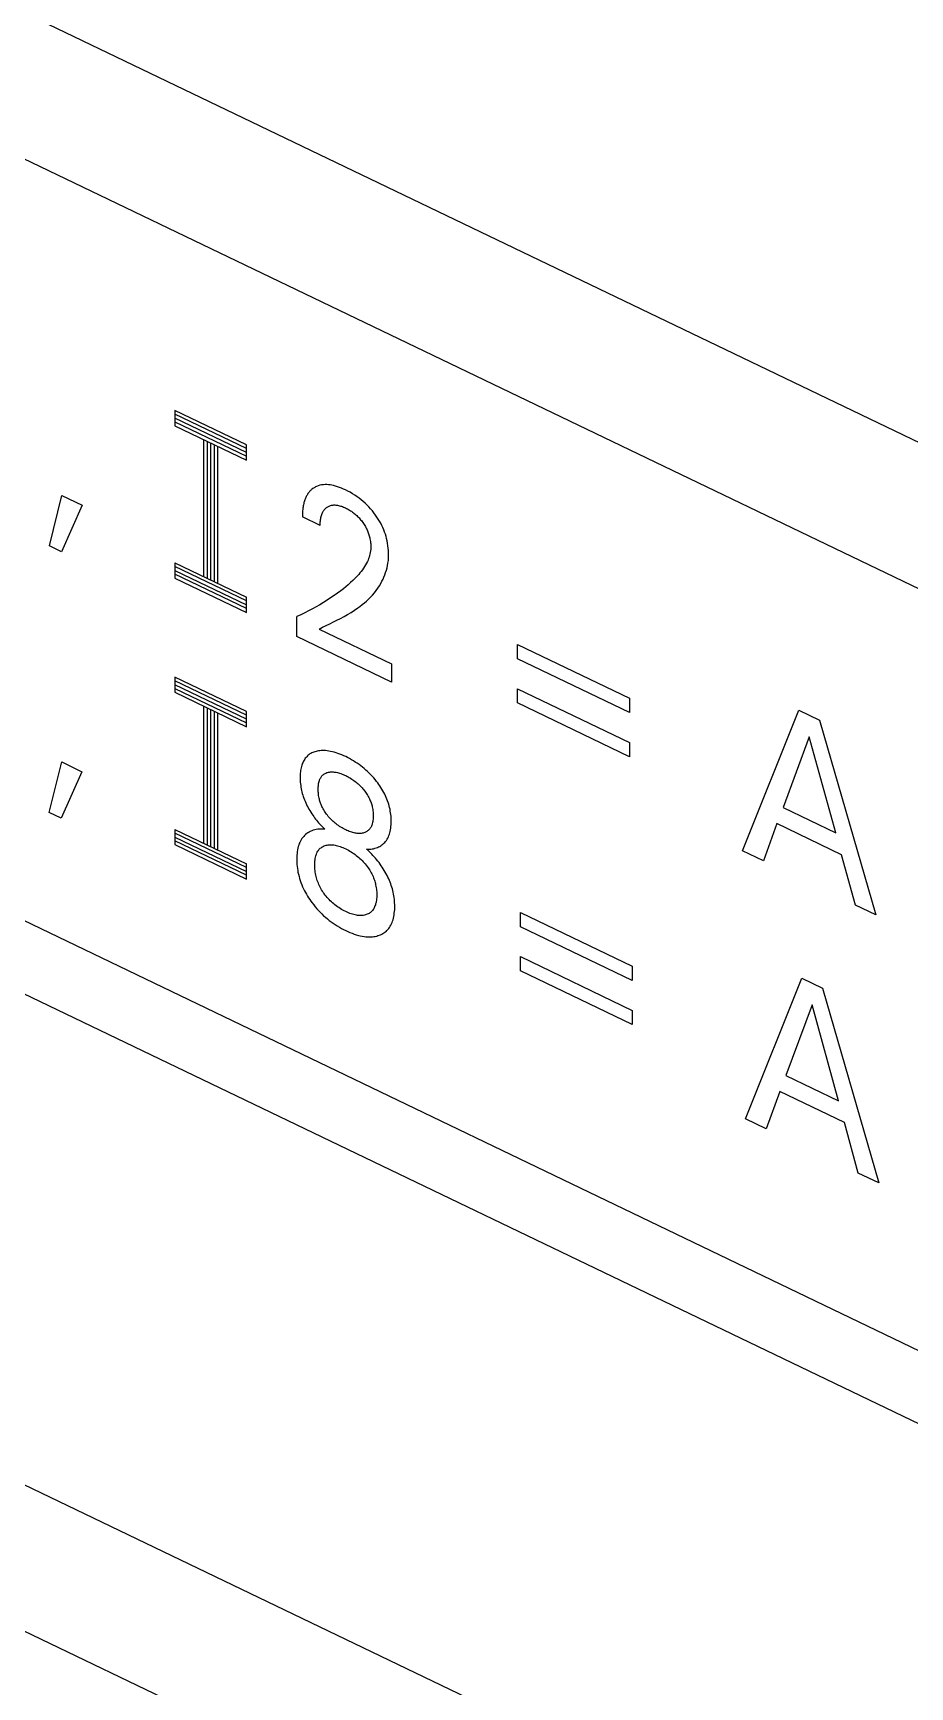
# Model space of a CAD drawing. Extents: x 0 to 420, y 0 to 297.
# Drawn here: x 181.84 to 191.23, y 162.64 to 180.36 of the extents above; entities that cross this region are included whole.
import ezdxf

# ---------------------------------------------------------------- set-up
doc = ezdxf.new("R2010")
doc.units = 0
doc.header["$LTSCALE"] = 23.1
doc.layers.add('40000_ISO', color=7, linetype='CONTINUOUS')

msp = doc.modelspace()

# ---------------------------------------------------------------- linework, layer by layer
at = {"layer": '40000_ISO', "color": 7, "linetype": 'CONTINUOUS'}
for p, q in [((210.729, 166.647), (157.318, 192.32)), ((210.089, 165.387), (156.678, 191.06)), ((210.089, 157.221), (156.678, 182.895)), ((209.769, 156.591), (156.358, 182.265)), ((151.879, 179.159), (205.29, 153.486)), ((151.239, 177.899), (204.65, 152.225)), ((183.355, 176.319), (183.355, 176.155)), ((184.124, 175.949), (183.355, 176.319)), ((184.124, 175.909), (183.355, 176.278)), ((184.124, 175.868), (183.355, 176.237)), ((183.355, 176.196), (184.124, 175.827)), ((183.355, 176.155), (184.124, 175.786)), ((183.663, 176.008), (183.663, 174.538)), ((183.701, 175.989), (183.701, 174.52)), ((183.739, 175.971), (183.739, 174.501)), ((183.778, 175.952), (183.778, 174.483)), ((183.816, 174.464), (183.816, 175.934)), ((184.124, 175.786), (184.124, 175.949)), ((184.848, 175.49), (184.84, 175.485)), ((184.856, 175.494), (184.848, 175.49)), ((184.864, 175.499), (184.856, 175.494)), ((184.872, 175.503), (184.864, 175.499)), ((184.89, 175.51), (184.872, 175.503)), ((184.909, 175.516), (184.89, 175.51)), ((184.928, 175.52), (184.909, 175.516)), ((184.948, 175.522), (184.928, 175.52)), ((184.965, 175.523), (184.948, 175.522)), ((184.983, 175.523), (184.965, 175.523)), ((185.001, 175.522), (184.983, 175.523)), ((185.02, 175.52), (185.001, 175.522)), ((185.038, 175.517), (185.02, 175.52)), ((185.057, 175.513), (185.038, 175.517)), ((185.078, 175.508), (185.057, 175.513)), ((185.099, 175.501), (185.078, 175.508)), ((185.12, 175.494), (185.099, 175.501)), ((185.141, 175.485), (185.12, 175.494)), ((182.011, 174.866), (182.145, 175.407)), ((182.145, 175.407), (182.362, 175.303)), ((184.737, 175.321), (184.734, 175.308)), ((184.739, 175.33), (184.737, 175.321)), ((184.742, 175.34), (184.739, 175.33)), ((184.745, 175.35), (184.742, 175.34)), ((184.748, 175.359), (184.745, 175.35)), ((184.752, 175.368), (184.748, 175.359)), ((184.755, 175.377), (184.752, 175.368)), ((184.759, 175.386), (184.755, 175.377)), ((184.763, 175.395), (184.759, 175.386)), ((184.767, 175.403), (184.763, 175.395)), ((184.772, 175.411), (184.767, 175.403)), ((184.776, 175.419), (184.772, 175.411)), ((184.781, 175.427), (184.776, 175.419)), ((184.787, 175.434), (184.781, 175.427)), ((184.793, 175.442), (184.787, 175.434)), ((184.799, 175.449), (184.793, 175.442)), ((184.805, 175.455), (184.799, 175.449)), ((184.812, 175.462), (184.805, 175.455)), ((184.818, 175.468), (184.812, 175.462)), ((184.825, 175.474), (184.818, 175.468)), ((184.833, 175.48), (184.825, 175.474)), ((184.84, 175.485), (184.833, 175.48)), ((185.163, 175.476), (185.141, 175.485)), ((185.184, 175.466), (185.163, 175.476)), ((185.209, 175.454), (185.184, 175.466)), ((185.234, 175.441), (185.209, 175.454)), ((185.259, 175.426), (185.234, 175.441)), ((185.283, 175.411), (185.259, 175.426)), ((185.308, 175.394), (185.283, 175.411)), ((185.33, 175.378), (185.308, 175.394)), ((185.352, 175.361), (185.33, 175.378)), ((185.373, 175.343), (185.352, 175.361)), ((185.394, 175.324), (185.373, 175.343)), ((185.415, 175.304), (185.394, 175.324)), ((182.362, 175.303), (182.14, 174.804)), ((184.723, 175.204), (184.722, 175.19)), ((184.722, 175.19), (184.722, 175.177)), ((184.913, 175.085), (184.722, 175.177)), ((184.724, 175.231), (184.723, 175.217)), ((184.723, 175.217), (184.723, 175.204)), ((184.725, 175.244), (184.724, 175.231)), ((184.726, 175.257), (184.725, 175.244)), ((184.728, 175.27), (184.726, 175.257)), ((184.73, 175.283), (184.728, 175.27)), ((184.732, 175.296), (184.73, 175.283)), ((184.734, 175.308), (184.732, 175.296)), ((184.914, 175.124), (184.915, 175.136)), ((184.915, 175.136), (184.917, 175.149)), ((184.917, 175.149), (184.919, 175.161)), ((184.919, 175.161), (184.921, 175.172)), ((184.921, 175.172), (184.924, 175.183)), ((184.924, 175.183), (184.926, 175.193)), ((184.926, 175.193), (184.93, 175.203)), ((184.93, 175.203), (184.933, 175.212)), ((184.933, 175.212), (184.937, 175.221)), ((184.937, 175.221), (184.941, 175.23)), ((184.941, 175.23), (184.946, 175.238)), ((184.946, 175.238), (184.951, 175.246)), ((184.951, 175.246), (184.956, 175.253)), ((184.956, 175.253), (184.962, 175.26)), ((184.962, 175.26), (184.968, 175.266)), ((184.968, 175.266), (184.974, 175.272)), ((184.974, 175.272), (184.981, 175.277)), ((184.981, 175.277), (184.987, 175.282)), ((184.987, 175.282), (184.995, 175.286)), ((184.995, 175.286), (185.002, 175.29)), ((185.002, 175.29), (185.009, 175.294)), ((185.009, 175.294), (185.017, 175.297)), ((185.017, 175.297), (185.025, 175.299)), ((185.025, 175.299), (185.034, 175.302)), ((185.034, 175.302), (185.042, 175.303)), ((185.042, 175.303), (185.051, 175.304)), ((185.051, 175.304), (185.06, 175.305)), ((185.06, 175.305), (185.07, 175.305)), ((185.07, 175.305), (185.079, 175.304)), ((185.079, 175.304), (185.088, 175.303)), ((185.088, 175.303), (185.098, 175.302)), ((185.098, 175.302), (185.108, 175.3)), ((185.108, 175.3), (185.119, 175.297)), ((185.119, 175.297), (185.129, 175.294)), ((185.129, 175.294), (185.14, 175.291)), ((185.14, 175.291), (185.151, 175.287)), ((185.151, 175.287), (185.162, 175.283)), ((185.162, 175.283), (185.173, 175.278)), ((185.173, 175.278), (185.184, 175.273)), ((185.184, 175.273), (185.195, 175.268)), ((185.195, 175.268), (185.205, 175.262)), ((185.205, 175.262), (185.216, 175.256)), ((185.216, 175.256), (185.227, 175.25)), ((185.227, 175.25), (185.237, 175.243)), ((185.237, 175.243), (185.248, 175.237)), ((185.248, 175.237), (185.258, 175.229)), ((185.258, 175.229), (185.268, 175.222)), ((185.268, 175.222), (185.277, 175.215)), ((185.277, 175.215), (185.286, 175.208)), ((185.286, 175.208), (185.295, 175.2)), ((185.295, 175.2), (185.304, 175.192)), ((185.304, 175.192), (185.313, 175.183)), ((185.313, 175.183), (185.322, 175.174)), ((185.322, 175.174), (185.33, 175.166)), ((185.33, 175.166), (185.338, 175.157)), ((185.338, 175.157), (185.346, 175.147)), ((185.346, 175.147), (185.354, 175.138)), ((185.354, 175.138), (185.362, 175.128)), ((185.435, 175.284), (185.415, 175.304)), ((185.453, 175.264), (185.435, 175.284)), ((185.472, 175.242), (185.453, 175.264)), ((185.489, 175.22), (185.472, 175.242)), ((185.506, 175.197), (185.489, 175.22)), ((185.521, 175.176), (185.506, 175.197)), ((185.535, 175.154), (185.521, 175.176)), ((185.548, 175.131), (185.535, 175.154)), ((184.913, 175.098), (184.914, 175.111)), ((184.913, 175.085), (184.913, 175.098)), ((184.914, 175.111), (184.914, 175.124)), ((185.362, 175.128), (185.369, 175.118)), ((185.369, 175.118), (185.376, 175.108)), ((185.376, 175.108), (185.383, 175.097)), ((185.383, 175.097), (185.39, 175.086)), ((185.39, 175.086), (185.397, 175.075)), ((185.397, 175.075), (185.403, 175.063)), ((185.403, 175.063), (185.409, 175.051)), ((185.409, 175.051), (185.415, 175.04)), ((185.415, 175.04), (185.42, 175.028)), ((185.42, 175.028), (185.424, 175.017)), ((185.424, 175.017), (185.428, 175.006)), ((185.428, 175.006), (185.432, 174.996)), ((185.432, 174.996), (185.435, 174.985)), ((185.435, 174.985), (185.439, 174.974)), ((185.439, 174.974), (185.441, 174.963)), ((185.441, 174.963), (185.444, 174.953)), ((185.561, 175.109), (185.548, 175.131)), ((185.573, 175.086), (185.561, 175.109)), ((185.584, 175.063), (185.573, 175.086)), ((185.594, 175.039), (185.584, 175.063)), ((185.603, 175.015), (185.594, 175.039)), ((185.611, 174.991), (185.603, 175.015)), ((185.618, 174.968), (185.611, 174.991)), ((185.625, 174.944), (185.618, 174.968)), ((182.14, 174.804), (182.011, 174.866)), ((185.446, 174.779), (185.442, 174.762)), ((185.444, 174.953), (185.446, 174.942)), ((185.446, 174.942), (185.449, 174.928)), ((185.45, 174.796), (185.446, 174.779)), ((185.449, 174.928), (185.451, 174.915)), ((185.452, 174.813), (185.45, 174.796)), ((185.451, 174.915), (185.453, 174.901)), ((185.454, 174.831), (185.452, 174.813)), ((185.453, 174.901), (185.454, 174.888)), ((185.454, 174.888), (185.455, 174.875)), ((185.455, 174.85), (185.454, 174.831)), ((185.455, 174.875), (185.455, 174.862)), ((185.455, 174.862), (185.455, 174.85)), ((185.63, 174.92), (185.625, 174.944)), ((185.635, 174.894), (185.63, 174.92)), ((185.639, 174.868), (185.635, 174.894)), ((185.642, 174.843), (185.639, 174.868)), ((185.645, 174.817), (185.642, 174.843)), ((185.646, 174.793), (185.645, 174.817)), ((185.646, 174.768), (185.646, 174.793)), ((183.355, 174.686), (183.355, 174.522)), ((183.355, 174.686), (184.124, 174.316)), ((184.124, 174.276), (183.355, 174.645)), ((183.355, 174.604), (184.124, 174.235)), ((185.365, 174.609), (185.352, 174.592)), ((185.377, 174.626), (185.365, 174.609)), ((185.389, 174.644), (185.377, 174.626)), ((185.399, 174.662), (185.389, 174.644)), ((185.41, 174.681), (185.399, 174.662)), ((185.419, 174.7), (185.41, 174.681)), ((185.426, 174.715), (185.419, 174.7)), ((185.432, 174.73), (185.426, 174.715)), ((185.437, 174.746), (185.432, 174.73)), ((185.442, 174.762), (185.437, 174.746)), ((185.614, 174.58), (185.622, 174.605)), ((185.622, 174.605), (185.629, 174.63)), ((185.629, 174.63), (185.634, 174.656)), ((185.634, 174.656), (185.639, 174.683)), ((185.639, 174.683), (185.643, 174.711)), ((185.643, 174.711), (185.645, 174.739)), ((185.645, 174.739), (185.646, 174.768)), ((184.124, 174.194), (183.355, 174.563)), ((183.355, 174.522), (184.124, 174.153)), ((185.187, 174.428), (185.161, 174.406)), ((185.214, 174.45), (185.187, 174.428)), ((185.239, 174.473), (185.214, 174.45)), ((185.264, 174.496), (185.239, 174.473)), ((185.289, 174.52), (185.264, 174.496)), ((185.312, 174.546), (185.289, 174.52)), ((185.326, 174.561), (185.312, 174.546)), ((185.339, 174.576), (185.326, 174.561)), ((185.352, 174.592), (185.339, 174.576)), ((185.53, 174.412), (185.547, 174.438)), ((185.547, 174.438), (185.563, 174.465)), ((185.563, 174.465), (185.575, 174.487)), ((185.575, 174.487), (185.586, 174.509)), ((185.586, 174.509), (185.596, 174.532)), ((185.596, 174.532), (185.605, 174.555)), ((185.605, 174.555), (185.614, 174.58)), ((184.124, 174.153), (184.124, 174.316)), ((184.949, 174.26), (184.91, 174.236)), ((184.988, 174.284), (184.949, 174.26)), ((185.025, 174.308), (184.988, 174.284)), ((185.062, 174.333), (185.025, 174.308)), ((185.098, 174.359), (185.062, 174.333)), ((185.134, 174.385), (185.098, 174.359)), ((185.161, 174.406), (185.134, 174.385)), ((185.363, 174.237), (185.386, 174.256)), ((185.386, 174.256), (185.409, 174.275)), ((185.409, 174.275), (185.431, 174.296)), ((185.431, 174.296), (185.452, 174.317)), ((185.452, 174.317), (185.473, 174.339)), ((185.473, 174.339), (185.493, 174.362)), ((185.493, 174.362), (185.512, 174.387)), ((185.512, 174.387), (185.53, 174.412)), ((184.705, 174.129), (184.662, 174.11)), ((184.662, 173.894), (184.662, 174.11)), ((184.747, 174.149), (184.705, 174.129)), ((184.789, 174.17), (184.747, 174.149)), ((184.83, 174.192), (184.789, 174.17)), ((184.871, 174.214), (184.83, 174.192)), ((184.91, 174.236), (184.871, 174.214)), ((185.054, 174.051), (185.092, 174.07)), ((185.092, 174.07), (185.13, 174.09)), ((185.13, 174.09), (185.168, 174.111)), ((185.168, 174.111), (185.206, 174.132)), ((185.206, 174.132), (185.243, 174.154)), ((185.243, 174.154), (185.279, 174.177)), ((185.279, 174.177), (185.315, 174.201)), ((185.315, 174.201), (185.339, 174.218)), ((185.339, 174.218), (185.363, 174.237)), ((185.676, 173.407), (184.662, 173.894)), ((184.901, 173.975), (184.939, 173.994)), ((184.901, 173.975), (185.676, 173.603)), ((184.939, 173.994), (185.015, 174.032)), ((185.015, 174.032), (185.054, 174.051)), ((187.028, 173.657), (187.028, 173.81)), ((187.028, 173.81), (188.227, 173.234)), ((185.676, 173.603), (185.676, 173.407)), ((188.227, 173.081), (187.028, 173.657)), ((183.355, 173.461), (183.355, 173.298)), ((184.124, 173.092), (183.355, 173.461)), ((184.124, 173.051), (183.355, 173.42)), ((184.124, 173.01), (183.355, 173.379)), ((183.355, 173.339), (184.124, 172.969)), ((183.355, 173.298), (184.124, 172.928)), ((187.028, 173.183), (187.028, 173.336)), ((187.028, 173.336), (188.227, 172.76)), ((188.227, 172.607), (187.028, 173.183)), ((188.227, 173.234), (188.227, 173.081)), ((183.663, 173.15), (183.663, 171.68)), ((183.701, 173.131), (183.701, 171.662)), ((183.739, 173.113), (183.739, 171.643)), ((183.778, 173.095), (183.778, 171.625)), ((183.816, 171.606), (183.816, 173.076)), ((184.124, 172.928), (184.124, 173.092)), ((189.438, 171.598), (190.042, 173.105)), ((190.042, 173.105), (190.263, 172.998)), ((190.263, 172.998), (190.866, 170.912)), ((184.834, 172.652), (184.823, 172.647)), ((184.845, 172.656), (184.834, 172.652)), ((184.856, 172.66), (184.845, 172.656)), ((184.869, 172.663), (184.856, 172.66)), ((184.882, 172.666), (184.869, 172.663)), ((184.895, 172.669), (184.882, 172.666)), ((184.909, 172.671), (184.895, 172.669)), ((184.923, 172.672), (184.909, 172.671)), ((184.938, 172.673), (184.923, 172.672)), ((184.952, 172.673), (184.938, 172.673)), ((184.97, 172.672), (184.952, 172.673)), ((184.988, 172.67), (184.97, 172.672)), ((185.006, 172.668), (184.988, 172.67)), ((185.025, 172.664), (185.006, 172.668)), ((185.043, 172.66), (185.025, 172.664)), ((185.062, 172.655), (185.043, 172.66)), ((185.083, 172.649), (185.062, 172.655)), ((188.227, 172.76), (188.227, 172.607)), ((190.153, 172.819), (189.872, 172.062)), ((190.436, 171.791), (190.153, 172.819)), ((182.008, 172.009), (182.143, 172.551)), ((182.143, 172.551), (182.359, 172.446)), ((184.706, 172.474), (184.703, 172.46)), ((184.708, 172.488), (184.706, 172.474)), ((184.712, 172.502), (184.708, 172.488)), ((184.716, 172.515), (184.712, 172.502)), ((184.72, 172.527), (184.716, 172.515)), ((184.724, 172.539), (184.72, 172.527)), ((184.729, 172.55), (184.724, 172.539)), ((184.735, 172.56), (184.729, 172.55)), ((184.74, 172.571), (184.735, 172.56)), ((184.747, 172.581), (184.74, 172.571)), ((184.753, 172.59), (184.747, 172.581)), ((184.761, 172.599), (184.753, 172.59)), ((184.768, 172.607), (184.761, 172.599)), ((184.776, 172.615), (184.768, 172.607)), ((184.785, 172.623), (184.776, 172.615)), ((184.794, 172.629), (184.785, 172.623)), ((184.803, 172.636), (184.794, 172.629)), ((184.813, 172.642), (184.803, 172.636)), ((184.823, 172.647), (184.813, 172.642)), ((185.103, 172.642), (185.083, 172.649)), ((185.124, 172.635), (185.103, 172.642)), ((185.145, 172.626), (185.124, 172.635)), ((185.165, 172.617), (185.145, 172.626)), ((185.186, 172.608), (185.165, 172.617)), ((185.207, 172.597), (185.186, 172.608)), ((185.228, 172.587), (185.207, 172.597)), ((185.248, 172.575), (185.228, 172.587)), ((185.269, 172.563), (185.248, 172.575)), ((185.289, 172.55), (185.269, 172.563)), ((185.31, 172.536), (185.289, 172.55)), ((185.329, 172.523), (185.31, 172.536)), ((185.347, 172.509), (185.329, 172.523)), ((185.366, 172.495), (185.347, 172.509)), ((185.384, 172.48), (185.366, 172.495)), ((185.402, 172.464), (185.384, 172.48)), ((182.359, 172.446), (182.137, 171.947)), ((184.699, 172.415), (184.698, 172.4)), ((184.698, 172.4), (184.698, 172.384)), ((184.698, 172.384), (184.698, 172.367)), ((184.698, 172.367), (184.699, 172.351)), ((184.7, 172.43), (184.699, 172.415)), ((184.699, 172.351), (184.7, 172.334)), ((184.701, 172.445), (184.7, 172.43)), ((184.7, 172.334), (184.702, 172.316)), ((184.703, 172.46), (184.701, 172.445)), ((184.702, 172.316), (184.704, 172.299)), ((184.704, 172.299), (184.706, 172.282)), ((184.892, 172.283), (184.893, 172.296)), ((184.893, 172.296), (184.894, 172.308)), ((184.894, 172.308), (184.896, 172.32)), ((184.896, 172.32), (184.898, 172.331)), ((184.898, 172.331), (184.901, 172.342)), ((184.901, 172.342), (184.904, 172.351)), ((184.904, 172.351), (184.907, 172.359)), ((184.907, 172.359), (184.91, 172.367)), ((184.91, 172.367), (184.914, 172.375)), ((184.914, 172.375), (184.918, 172.382)), ((184.918, 172.382), (184.922, 172.389)), ((184.922, 172.389), (184.927, 172.395)), ((184.927, 172.395), (184.932, 172.401)), ((184.932, 172.401), (184.938, 172.408)), ((184.938, 172.408), (184.944, 172.414)), ((184.944, 172.414), (184.951, 172.419)), ((184.951, 172.419), (184.959, 172.424)), ((184.959, 172.424), (184.966, 172.428)), ((184.966, 172.428), (184.974, 172.432)), ((184.974, 172.432), (184.983, 172.436)), ((184.983, 172.436), (184.992, 172.438)), ((184.992, 172.438), (185.001, 172.441)), ((185.001, 172.441), (185.011, 172.442)), ((185.011, 172.442), (185.02, 172.444)), ((185.02, 172.444), (185.03, 172.444)), ((185.03, 172.444), (185.041, 172.445)), ((185.041, 172.445), (185.052, 172.444)), ((185.052, 172.444), (185.063, 172.443)), ((185.063, 172.443), (185.074, 172.442)), ((185.074, 172.442), (185.085, 172.44)), ((185.085, 172.44), (185.097, 172.437)), ((185.097, 172.437), (185.108, 172.434)), ((185.108, 172.434), (185.121, 172.43)), ((185.121, 172.43), (185.134, 172.426)), ((185.134, 172.426), (185.147, 172.421)), ((185.147, 172.421), (185.16, 172.416)), ((185.16, 172.416), (185.173, 172.41)), ((185.173, 172.41), (185.186, 172.404)), ((185.186, 172.404), (185.199, 172.398)), ((185.199, 172.398), (185.212, 172.391)), ((185.212, 172.391), (185.225, 172.383)), ((185.225, 172.383), (185.238, 172.376)), ((185.238, 172.376), (185.251, 172.368)), ((185.251, 172.368), (185.264, 172.359)), ((185.264, 172.359), (185.275, 172.351)), ((185.275, 172.351), (185.287, 172.343)), ((185.287, 172.343), (185.298, 172.334)), ((185.298, 172.334), (185.31, 172.324)), ((185.31, 172.324), (185.321, 172.315)), ((185.321, 172.315), (185.332, 172.305)), ((185.332, 172.305), (185.342, 172.295)), ((185.42, 172.448), (185.402, 172.464)), ((185.437, 172.431), (185.42, 172.448)), ((185.454, 172.414), (185.437, 172.431)), ((185.47, 172.397), (185.454, 172.414)), ((185.486, 172.379), (185.47, 172.397)), ((185.501, 172.361), (185.486, 172.379)), ((185.517, 172.342), (185.501, 172.361)), ((185.529, 172.326), (185.517, 172.342)), ((185.541, 172.309), (185.529, 172.326)), ((185.553, 172.293), (185.541, 172.309)), ((184.706, 172.282), (184.709, 172.264)), ((184.709, 172.264), (184.713, 172.246)), ((184.713, 172.246), (184.717, 172.23)), ((184.717, 172.23), (184.721, 172.213)), ((184.721, 172.213), (184.726, 172.196)), ((184.726, 172.196), (184.732, 172.179)), ((184.732, 172.179), (184.738, 172.162)), ((184.738, 172.162), (184.744, 172.145)), ((184.744, 172.145), (184.751, 172.129)), ((184.751, 172.129), (184.758, 172.112)), ((184.891, 172.271), (184.892, 172.283)), ((184.891, 172.258), (184.891, 172.271)), ((184.891, 172.245), (184.891, 172.258)), ((184.892, 172.232), (184.891, 172.245)), ((184.893, 172.218), (184.892, 172.232)), ((184.894, 172.205), (184.893, 172.218)), ((184.896, 172.191), (184.894, 172.205)), ((184.898, 172.177), (184.896, 172.191)), ((184.901, 172.163), (184.898, 172.177)), ((184.904, 172.152), (184.901, 172.163)), ((184.907, 172.141), (184.904, 172.152)), ((184.91, 172.13), (184.907, 172.141)), ((184.913, 172.119), (184.91, 172.13)), ((184.917, 172.108), (184.913, 172.119)), ((185.342, 172.295), (185.352, 172.284)), ((185.352, 172.284), (185.362, 172.274)), ((185.362, 172.274), (185.371, 172.263)), ((185.371, 172.263), (185.38, 172.252)), ((185.38, 172.252), (185.389, 172.24)), ((185.389, 172.24), (185.391, 172.238)), ((185.391, 172.238), (185.399, 172.227)), ((185.399, 172.227), (185.407, 172.216)), ((185.407, 172.216), (185.414, 172.204)), ((185.414, 172.204), (185.421, 172.193)), ((185.421, 172.193), (185.428, 172.181)), ((185.428, 172.181), (185.434, 172.169)), ((185.434, 172.169), (185.44, 172.157)), ((185.44, 172.157), (185.445, 172.146)), ((185.445, 172.146), (185.45, 172.135)), ((185.45, 172.135), (185.454, 172.124)), ((185.454, 172.124), (185.458, 172.113)), ((185.564, 172.276), (185.553, 172.293)), ((185.575, 172.258), (185.564, 172.276)), ((185.585, 172.241), (185.575, 172.258)), ((185.595, 172.223), (185.585, 172.241)), ((185.604, 172.205), (185.595, 172.223)), ((185.613, 172.188), (185.604, 172.205)), ((185.62, 172.17), (185.613, 172.188)), ((185.628, 172.152), (185.62, 172.17)), ((185.635, 172.134), (185.628, 172.152)), ((185.641, 172.116), (185.635, 172.134)), ((182.137, 171.947), (182.008, 172.009)), ((184.758, 172.112), (184.766, 172.095)), ((184.766, 172.095), (184.774, 172.078)), ((184.774, 172.078), (184.783, 172.061)), ((184.783, 172.061), (184.792, 172.045)), ((184.792, 172.045), (184.802, 172.029)), ((184.802, 172.029), (184.812, 172.012)), ((184.812, 172.012), (184.822, 171.996)), ((184.822, 171.996), (184.833, 171.981)), ((184.833, 171.981), (184.843, 171.967)), ((184.843, 171.967), (184.853, 171.953)), ((184.853, 171.953), (184.863, 171.939)), ((184.922, 172.096), (184.917, 172.108)), ((184.926, 172.085), (184.922, 172.096)), ((184.931, 172.074), (184.926, 172.085)), ((184.937, 172.062), (184.931, 172.074)), ((184.944, 172.049), (184.937, 172.062)), ((184.951, 172.037), (184.944, 172.049)), ((184.958, 172.025), (184.951, 172.037)), ((184.966, 172.013), (184.958, 172.025)), ((184.974, 172.002), (184.966, 172.013)), ((184.982, 171.99), (184.974, 172.002)), ((184.991, 171.979), (184.982, 171.99)), ((185, 171.967), (184.991, 171.979)), ((185.01, 171.956), (185, 171.967)), ((185.019, 171.945), (185.01, 171.956)), ((185.029, 171.935), (185.019, 171.945)), ((185.458, 172.113), (185.462, 172.102)), ((185.462, 172.102), (185.465, 172.091)), ((185.465, 172.091), (185.468, 172.079)), ((185.468, 172.079), (185.471, 172.068)), ((185.471, 172.068), (185.474, 172.055)), ((185.474, 172.055), (185.476, 172.041)), ((185.476, 172.041), (185.478, 172.027)), ((185.478, 172.027), (185.479, 172.014)), ((185.479, 172.014), (185.48, 172.001)), ((185.48, 171.949), (185.479, 171.936)), ((185.48, 172.001), (185.481, 171.987)), ((185.481, 171.962), (185.48, 171.949)), ((185.481, 171.987), (185.481, 171.974)), ((185.481, 171.974), (185.481, 171.962)), ((185.647, 172.099), (185.641, 172.116)), ((185.652, 172.081), (185.647, 172.099)), ((185.656, 172.063), (185.652, 172.081)), ((185.661, 172.044), (185.656, 172.063)), ((185.664, 172.025), (185.661, 172.044)), ((185.667, 172.006), (185.664, 172.025)), ((185.67, 171.987), (185.667, 172.006)), ((185.672, 171.969), (185.67, 171.987)), ((185.673, 171.951), (185.672, 171.969)), ((185.674, 171.933), (185.673, 171.951)), ((189.872, 172.062), (190.436, 171.791)), ((183.355, 171.828), (183.355, 171.665)), ((183.355, 171.828), (184.124, 171.459)), ((184.124, 171.418), (183.355, 171.787)), ((184.746, 171.764), (184.736, 171.753)), ((184.757, 171.774), (184.746, 171.764)), ((184.769, 171.783), (184.757, 171.774)), ((184.781, 171.792), (184.769, 171.783)), ((184.794, 171.799), (184.781, 171.792)), ((184.807, 171.806), (184.794, 171.799)), ((184.822, 171.813), (184.807, 171.806)), ((184.838, 171.819), (184.822, 171.813)), ((184.854, 171.823), (184.838, 171.819)), ((184.871, 171.827), (184.854, 171.823)), ((184.863, 171.939), (184.874, 171.926)), ((184.888, 171.83), (184.871, 171.827)), ((184.874, 171.926), (184.884, 171.913)), ((184.884, 171.913), (184.895, 171.9)), ((184.906, 171.832), (184.888, 171.83)), ((184.895, 171.9), (184.906, 171.888)), ((184.906, 171.888), (184.917, 171.876)), ((184.925, 171.832), (184.906, 171.832)), ((184.917, 171.876), (184.929, 171.864)), ((184.944, 171.832), (184.925, 171.832)), ((184.929, 171.864), (184.94, 171.853)), ((184.94, 171.853), (184.952, 171.842)), ((184.964, 171.831), (184.944, 171.832)), ((184.952, 171.842), (184.964, 171.831)), ((185.04, 171.924), (185.029, 171.935)), ((185.051, 171.914), (185.04, 171.924)), ((185.062, 171.904), (185.051, 171.914)), ((185.073, 171.895), (185.062, 171.904)), ((185.085, 171.886), (185.073, 171.895)), ((185.096, 171.877), (185.085, 171.886)), ((185.108, 171.869), (185.096, 171.877)), ((185.121, 171.86), (185.108, 171.869)), ((185.134, 171.852), (185.121, 171.86)), ((185.147, 171.844), (185.134, 171.852)), ((185.16, 171.837), (185.147, 171.844)), ((185.173, 171.83), (185.16, 171.837)), ((185.186, 171.823), (185.173, 171.83)), ((185.199, 171.817), (185.186, 171.823)), ((185.212, 171.812), (185.199, 171.817)), ((185.225, 171.806), (185.212, 171.812)), ((185.238, 171.802), (185.225, 171.806)), ((185.251, 171.797), (185.238, 171.802)), ((185.264, 171.793), (185.251, 171.797)), ((185.276, 171.791), (185.264, 171.793)), ((185.288, 171.788), (185.276, 171.791)), ((185.299, 171.786), (185.288, 171.788)), ((185.31, 171.785), (185.299, 171.786)), ((185.322, 171.784), (185.31, 171.785)), ((185.332, 171.784), (185.322, 171.784)), ((185.343, 171.784), (185.332, 171.784)), ((185.353, 171.785), (185.343, 171.784)), ((185.363, 171.786), (185.353, 171.785)), ((185.372, 171.788), (185.363, 171.786)), ((185.381, 171.791), (185.372, 171.788)), ((185.39, 171.794), (185.381, 171.791)), ((185.399, 171.797), (185.39, 171.794)), ((185.407, 171.801), (185.399, 171.797)), ((185.414, 171.806), (185.407, 171.801)), ((185.421, 171.811), (185.414, 171.806)), ((185.428, 171.817), (185.421, 171.811)), ((185.435, 171.823), (185.428, 171.817)), ((185.441, 171.829), (185.435, 171.823)), ((185.446, 171.835), (185.441, 171.829)), ((185.45, 171.842), (185.446, 171.835)), ((185.455, 171.849), (185.45, 171.842)), ((185.459, 171.857), (185.455, 171.849)), ((185.462, 171.864), (185.459, 171.857)), ((185.465, 171.872), (185.462, 171.864)), ((185.468, 171.881), (185.465, 171.872)), ((185.471, 171.889), (185.468, 171.881)), ((185.474, 171.901), (185.471, 171.889)), ((185.476, 171.912), (185.474, 171.901)), ((185.478, 171.924), (185.476, 171.912)), ((185.479, 171.936), (185.478, 171.924)), ((185.649, 171.762), (185.655, 171.776)), ((185.655, 171.776), (185.659, 171.791)), ((185.659, 171.791), (185.663, 171.807)), ((185.663, 171.807), (185.667, 171.824)), ((185.667, 171.824), (185.669, 171.842)), ((185.669, 171.842), (185.671, 171.859)), ((185.671, 171.859), (185.673, 171.878)), ((185.673, 171.878), (185.674, 171.896)), ((185.674, 171.915), (185.674, 171.933)), ((185.674, 171.896), (185.674, 171.915)), ((189.807, 171.89), (189.661, 171.491)), ((190.5, 171.557), (189.807, 171.89)), ((183.355, 171.746), (184.124, 171.377)), ((184.124, 171.336), (183.355, 171.706)), ((183.355, 171.665), (184.124, 171.295)), ((184.667, 171.589), (184.665, 171.57)), ((184.67, 171.608), (184.667, 171.589)), ((184.673, 171.626), (184.67, 171.608)), ((184.678, 171.643), (184.673, 171.626)), ((184.683, 171.659), (184.678, 171.643)), ((184.688, 171.675), (184.683, 171.659)), ((184.694, 171.689), (184.688, 171.675)), ((184.701, 171.703), (184.694, 171.689)), ((184.709, 171.717), (184.701, 171.703)), ((184.717, 171.73), (184.709, 171.717)), ((184.726, 171.742), (184.717, 171.73)), ((184.736, 171.753), (184.726, 171.742)), ((184.882, 171.584), (184.888, 171.594)), ((184.888, 171.594), (184.894, 171.602)), ((184.894, 171.602), (184.9, 171.611)), ((184.9, 171.611), (184.907, 171.618)), ((184.907, 171.618), (184.914, 171.625)), ((184.914, 171.625), (184.922, 171.631)), ((184.922, 171.631), (184.93, 171.637)), ((184.93, 171.637), (184.939, 171.642)), ((184.939, 171.642), (184.947, 171.647)), ((184.947, 171.647), (184.957, 171.651)), ((184.957, 171.651), (184.967, 171.655)), ((184.967, 171.655), (184.977, 171.658)), ((184.977, 171.658), (184.988, 171.66)), ((184.988, 171.66), (184.999, 171.662)), ((184.999, 171.662), (185.01, 171.663)), ((185.01, 171.663), (185.022, 171.664)), ((185.022, 171.664), (185.034, 171.663)), ((185.034, 171.663), (185.047, 171.663)), ((185.047, 171.663), (185.06, 171.661)), ((185.06, 171.661), (185.072, 171.659)), ((185.072, 171.659), (185.085, 171.656)), ((185.085, 171.656), (185.099, 171.653)), ((185.099, 171.653), (185.113, 171.649)), ((185.113, 171.649), (185.127, 171.644)), ((185.127, 171.644), (185.142, 171.639)), ((185.142, 171.639), (185.157, 171.633)), ((185.157, 171.633), (185.171, 171.627)), ((185.171, 171.627), (185.186, 171.62)), ((185.186, 171.62), (185.201, 171.612)), ((185.201, 171.612), (185.216, 171.605)), ((185.216, 171.605), (185.23, 171.596)), ((185.23, 171.596), (185.245, 171.588)), ((185.245, 171.588), (185.26, 171.578)), ((185.423, 171.604), (185.408, 171.616)), ((185.408, 171.616), (185.424, 171.616)), ((185.437, 171.59), (185.423, 171.604)), ((185.424, 171.616), (185.44, 171.616)), ((185.451, 171.577), (185.437, 171.59)), ((185.44, 171.616), (185.455, 171.617)), ((185.455, 171.617), (185.47, 171.619)), ((185.47, 171.619), (185.485, 171.621)), ((185.485, 171.621), (185.499, 171.625)), ((185.499, 171.625), (185.513, 171.629)), ((185.513, 171.629), (185.526, 171.634)), ((185.526, 171.634), (185.539, 171.64)), ((185.539, 171.64), (185.552, 171.646)), ((185.552, 171.646), (185.563, 171.653)), ((185.563, 171.653), (185.575, 171.661)), ((185.575, 171.661), (185.585, 171.669)), ((185.585, 171.669), (185.596, 171.679)), ((185.596, 171.679), (185.605, 171.688)), ((185.605, 171.688), (185.614, 171.699)), ((185.614, 171.699), (185.622, 171.71)), ((185.622, 171.71), (185.63, 171.722)), ((185.63, 171.722), (185.637, 171.735)), ((185.637, 171.735), (185.644, 171.748)), ((185.644, 171.748), (185.649, 171.762)), ((189.661, 171.491), (189.438, 171.598)), ((184.124, 171.295), (184.124, 171.459)), ((184.663, 171.55), (184.662, 171.53)), ((184.662, 171.53), (184.662, 171.51)), ((184.662, 171.51), (184.662, 171.491)), ((184.662, 171.491), (184.663, 171.471)), ((184.665, 171.57), (184.663, 171.55)), ((184.663, 171.471), (184.664, 171.45)), ((184.664, 171.45), (184.666, 171.43)), ((184.666, 171.43), (184.668, 171.409)), ((184.668, 171.409), (184.672, 171.389)), ((184.855, 171.476), (184.857, 171.49)), ((184.855, 171.461), (184.855, 171.476)), ((184.855, 171.447), (184.855, 171.461)), ((184.855, 171.432), (184.855, 171.447)), ((184.855, 171.417), (184.855, 171.432)), ((184.856, 171.401), (184.855, 171.417)), ((184.857, 171.49), (184.858, 171.503)), ((184.858, 171.503), (184.86, 171.517)), ((184.86, 171.517), (184.863, 171.53)), ((184.863, 171.53), (184.866, 171.543)), ((184.866, 171.543), (184.869, 171.554)), ((184.869, 171.554), (184.873, 171.564)), ((184.873, 171.564), (184.877, 171.575)), ((184.877, 171.575), (184.882, 171.584)), ((185.26, 171.578), (185.274, 171.569)), ((185.274, 171.569), (185.287, 171.559)), ((185.287, 171.559), (185.3, 171.549)), ((185.3, 171.549), (185.313, 171.539)), ((185.313, 171.539), (185.326, 171.528)), ((185.326, 171.528), (185.339, 171.517)), ((185.339, 171.517), (185.351, 171.505)), ((185.351, 171.505), (185.363, 171.494)), ((185.363, 171.494), (185.374, 171.482)), ((185.374, 171.482), (185.385, 171.469)), ((185.385, 171.469), (185.396, 171.457)), ((185.396, 171.457), (185.406, 171.444)), ((185.406, 171.444), (185.416, 171.43)), ((185.416, 171.43), (185.426, 171.417)), ((185.426, 171.417), (185.435, 171.404)), ((185.465, 171.563), (185.451, 171.577)), ((185.478, 171.549), (185.465, 171.563)), ((185.492, 171.534), (185.478, 171.549)), ((185.505, 171.519), (185.492, 171.534)), ((185.517, 171.504), (185.505, 171.519)), ((185.53, 171.488), (185.517, 171.504)), ((185.543, 171.472), (185.53, 171.488)), ((185.555, 171.456), (185.543, 171.472)), ((185.567, 171.439), (185.555, 171.456)), ((185.578, 171.423), (185.567, 171.439)), ((185.589, 171.405), (185.578, 171.423)), ((190.648, 171.017), (190.5, 171.557)), ((184.672, 171.389), (184.675, 171.368)), ((184.675, 171.368), (184.68, 171.347)), ((184.68, 171.347), (184.686, 171.324)), ((184.686, 171.324), (184.692, 171.302)), ((184.692, 171.302), (184.699, 171.279)), ((184.699, 171.279), (184.707, 171.257)), ((184.707, 171.257), (184.715, 171.235)), ((184.715, 171.235), (184.725, 171.212)), ((184.858, 171.386), (184.856, 171.401)), ((184.86, 171.37), (184.858, 171.386)), ((184.863, 171.354), (184.86, 171.37)), ((184.866, 171.338), (184.863, 171.354)), ((184.869, 171.324), (184.866, 171.338)), ((184.873, 171.309), (184.869, 171.324)), ((184.877, 171.294), (184.873, 171.309)), ((184.882, 171.28), (184.877, 171.294)), ((184.887, 171.265), (184.882, 171.28)), ((184.893, 171.251), (184.887, 171.265)), ((184.899, 171.236), (184.893, 171.251)), ((184.906, 171.222), (184.899, 171.236)), ((185.435, 171.404), (185.443, 171.391)), ((185.443, 171.391), (185.451, 171.377)), ((185.451, 171.377), (185.459, 171.363)), ((185.459, 171.363), (185.466, 171.35)), ((185.466, 171.35), (185.473, 171.336)), ((185.473, 171.336), (185.479, 171.323)), ((185.479, 171.323), (185.484, 171.31)), ((185.484, 171.31), (185.489, 171.298)), ((185.489, 171.298), (185.493, 171.285)), ((185.493, 171.285), (185.497, 171.273)), ((185.497, 171.273), (185.501, 171.26)), ((185.501, 171.26), (185.504, 171.247)), ((185.504, 171.247), (185.507, 171.235)), ((185.507, 171.235), (185.51, 171.219)), ((185.6, 171.388), (185.589, 171.405)), ((185.61, 171.37), (185.6, 171.388)), ((185.62, 171.353), (185.61, 171.37)), ((185.63, 171.335), (185.62, 171.353)), ((185.639, 171.317), (185.63, 171.335)), ((185.647, 171.299), (185.639, 171.317)), ((185.655, 171.281), (185.647, 171.299)), ((185.662, 171.262), (185.655, 171.281)), ((185.669, 171.244), (185.662, 171.262)), ((185.675, 171.226), (185.669, 171.244)), ((184.725, 171.212), (184.735, 171.19)), ((184.735, 171.19), (184.745, 171.17)), ((184.745, 171.17), (184.755, 171.151)), ((184.755, 171.151), (184.766, 171.132)), ((184.766, 171.132), (184.777, 171.113)), ((184.777, 171.113), (184.789, 171.095)), ((184.789, 171.095), (184.801, 171.076)), ((184.801, 171.076), (184.813, 171.058)), ((184.813, 171.058), (184.826, 171.04)), ((184.913, 171.208), (184.906, 171.222)), ((184.92, 171.194), (184.913, 171.208)), ((184.928, 171.18), (184.92, 171.194)), ((184.937, 171.167), (184.928, 171.18)), ((184.946, 171.153), (184.937, 171.167)), ((184.955, 171.14), (184.946, 171.153)), ((184.957, 171.137), (184.955, 171.14)), ((184.967, 171.124), (184.957, 171.137)), ((184.977, 171.111), (184.967, 171.124)), ((184.987, 171.099), (184.977, 171.111)), ((184.998, 171.087), (184.987, 171.099)), ((185.009, 171.075), (184.998, 171.087)), ((185.02, 171.064), (185.009, 171.075)), ((185.033, 171.052), (185.02, 171.064)), ((185.51, 171.219), (185.513, 171.203)), ((185.513, 171.056), (185.511, 171.043)), ((185.513, 171.203), (185.515, 171.188)), ((185.515, 171.07), (185.513, 171.056)), ((185.515, 171.188), (185.517, 171.173)), ((185.517, 171.084), (185.515, 171.07)), ((185.517, 171.173), (185.518, 171.157)), ((185.518, 171.098), (185.517, 171.084)), ((185.518, 171.157), (185.518, 171.142)), ((185.518, 171.142), (185.519, 171.128)), ((185.519, 171.128), (185.518, 171.113)), ((185.518, 171.113), (185.518, 171.098)), ((185.681, 171.208), (185.675, 171.226)), ((185.686, 171.19), (185.681, 171.208)), ((185.691, 171.172), (185.686, 171.19)), ((185.695, 171.154), (185.691, 171.172)), ((185.699, 171.135), (185.695, 171.154)), ((185.703, 171.116), (185.699, 171.135)), ((185.705, 171.097), (185.703, 171.116)), ((185.708, 171.078), (185.705, 171.097)), ((185.709, 171.06), (185.708, 171.078)), ((185.71, 171.042), (185.709, 171.06)), ((184.826, 171.04), (184.843, 171.019)), ((184.843, 171.019), (184.859, 170.998)), ((184.859, 170.998), (184.877, 170.978)), ((184.877, 170.978), (184.894, 170.959)), ((184.894, 170.959), (184.912, 170.94)), ((184.912, 170.94), (184.931, 170.922)), ((184.931, 170.922), (184.95, 170.903)), ((184.95, 170.903), (184.97, 170.886)), ((184.97, 170.886), (184.99, 170.869)), ((185.045, 171.04), (185.033, 171.052)), ((185.058, 171.029), (185.045, 171.04)), ((185.071, 171.019), (185.058, 171.029)), ((185.084, 171.009), (185.071, 171.019)), ((185.097, 170.999), (185.084, 171.009)), ((185.112, 170.989), (185.097, 170.999)), ((185.127, 170.98), (185.112, 170.989)), ((185.141, 170.971), (185.127, 170.98)), ((185.156, 170.963), (185.141, 170.971)), ((185.171, 170.955), (185.156, 170.963)), ((185.186, 170.948), (185.171, 170.955)), ((185.201, 170.941), (185.186, 170.948)), ((185.216, 170.934), (185.201, 170.941)), ((185.231, 170.928), (185.216, 170.934)), ((185.245, 170.923), (185.231, 170.928)), ((185.26, 170.918), (185.245, 170.923)), ((185.275, 170.914), (185.26, 170.918)), ((185.288, 170.911), (185.275, 170.914)), ((185.301, 170.908), (185.288, 170.911)), ((185.314, 170.906), (185.301, 170.908)), ((185.327, 170.905), (185.314, 170.906)), ((185.34, 170.904), (185.327, 170.905)), ((185.352, 170.904), (185.34, 170.904)), ((185.364, 170.905), (185.352, 170.904)), ((185.375, 170.906), (185.364, 170.905)), ((185.386, 170.908), (185.375, 170.906)), ((185.397, 170.911), (185.386, 170.908)), ((185.407, 170.914), (185.397, 170.911)), ((185.417, 170.918), (185.407, 170.914)), ((185.427, 170.922), (185.417, 170.918)), ((185.436, 170.927), (185.427, 170.922)), ((185.444, 170.932), (185.436, 170.927)), ((185.452, 170.938), (185.444, 170.932)), ((185.46, 170.945), (185.452, 170.938)), ((185.467, 170.952), (185.46, 170.945)), ((185.474, 170.96), (185.467, 170.952)), ((185.48, 170.968), (185.474, 170.96)), ((185.486, 170.977), (185.48, 170.968)), ((185.491, 170.987), (185.486, 170.977)), ((185.496, 170.997), (185.491, 170.987)), ((185.5, 171.007), (185.496, 170.997)), ((185.504, 171.018), (185.5, 171.007)), ((185.507, 171.03), (185.504, 171.018)), ((185.511, 171.043), (185.507, 171.03)), ((185.698, 170.876), (185.701, 170.893)), ((185.701, 170.893), (185.705, 170.911)), ((185.705, 170.911), (185.707, 170.929)), ((185.707, 170.929), (185.709, 170.948)), ((185.709, 170.948), (185.711, 170.967)), ((185.711, 171.024), (185.71, 171.042)), ((185.711, 171.006), (185.711, 171.024)), ((185.711, 170.986), (185.711, 171.006)), ((185.711, 170.967), (185.711, 170.986)), ((187.058, 170.785), (187.058, 170.938)), ((187.058, 170.938), (188.257, 170.361)), ((190.866, 170.912), (190.648, 171.017)), ((184.99, 170.869), (185.01, 170.853)), ((185.01, 170.853), (185.03, 170.837)), ((185.03, 170.837), (185.051, 170.823)), ((185.051, 170.823), (185.073, 170.808)), ((185.073, 170.808), (185.095, 170.793)), ((185.095, 170.793), (185.118, 170.78)), ((185.118, 170.78), (185.141, 170.767)), ((185.141, 170.767), (185.163, 170.755)), ((185.163, 170.755), (185.186, 170.744)), ((185.186, 170.744), (185.209, 170.733)), ((185.209, 170.733), (185.232, 170.723)), ((185.232, 170.723), (185.254, 170.714)), ((185.254, 170.714), (185.277, 170.706)), ((185.277, 170.706), (185.3, 170.699)), ((185.559, 170.699), (185.572, 170.704)), ((185.572, 170.704), (185.584, 170.711)), ((185.584, 170.711), (185.596, 170.718)), ((185.596, 170.718), (185.607, 170.726)), ((185.607, 170.726), (185.618, 170.735)), ((185.618, 170.735), (185.628, 170.745)), ((185.628, 170.745), (185.638, 170.755)), ((185.638, 170.755), (185.647, 170.766)), ((185.647, 170.766), (185.655, 170.777)), ((185.655, 170.777), (185.663, 170.789)), ((185.663, 170.789), (185.67, 170.802)), ((185.67, 170.802), (185.677, 170.816)), ((185.677, 170.816), (185.683, 170.83)), ((185.683, 170.83), (185.688, 170.844)), ((185.688, 170.844), (185.693, 170.859)), ((185.693, 170.859), (185.698, 170.876)), ((188.257, 170.208), (187.058, 170.785)), ((185.3, 170.699), (185.322, 170.692)), ((185.322, 170.692), (185.342, 170.687)), ((185.342, 170.687), (185.363, 170.683)), ((185.363, 170.683), (185.383, 170.68)), ((185.383, 170.68), (185.403, 170.677)), ((185.403, 170.677), (185.423, 170.676)), ((185.423, 170.676), (185.432, 170.675)), ((185.432, 170.675), (185.442, 170.675)), ((185.442, 170.675), (185.458, 170.676)), ((185.458, 170.676), (185.473, 170.677)), ((185.473, 170.677), (185.488, 170.679)), ((185.488, 170.679), (185.503, 170.681)), ((185.503, 170.681), (185.518, 170.685)), ((185.518, 170.685), (185.532, 170.689)), ((185.532, 170.689), (185.546, 170.693)), ((185.546, 170.693), (185.559, 170.699)), ((187.058, 170.311), (187.058, 170.464)), ((187.058, 170.464), (188.257, 169.888)), ((188.257, 170.361), (188.257, 170.208)), ((188.257, 169.735), (187.058, 170.311)), ((189.469, 168.726), (190.072, 170.232)), ((190.072, 170.232), (190.293, 170.126)), ((190.293, 170.126), (190.897, 168.04)), ((188.257, 169.888), (188.257, 169.735)), ((190.184, 169.947), (189.902, 169.19)), ((190.466, 168.919), (190.184, 169.947)), ((189.902, 169.19), (190.466, 168.919)), ((189.838, 169.017), (189.692, 168.619)), ((190.53, 168.685), (189.838, 169.017)), ((189.692, 168.619), (189.469, 168.726)), ((190.678, 168.145), (190.53, 168.685)), ((190.897, 168.04), (190.678, 168.145))]:
    msp.add_line(p, q, dxfattribs=at)

doc.saveas('drawing.dxf')
